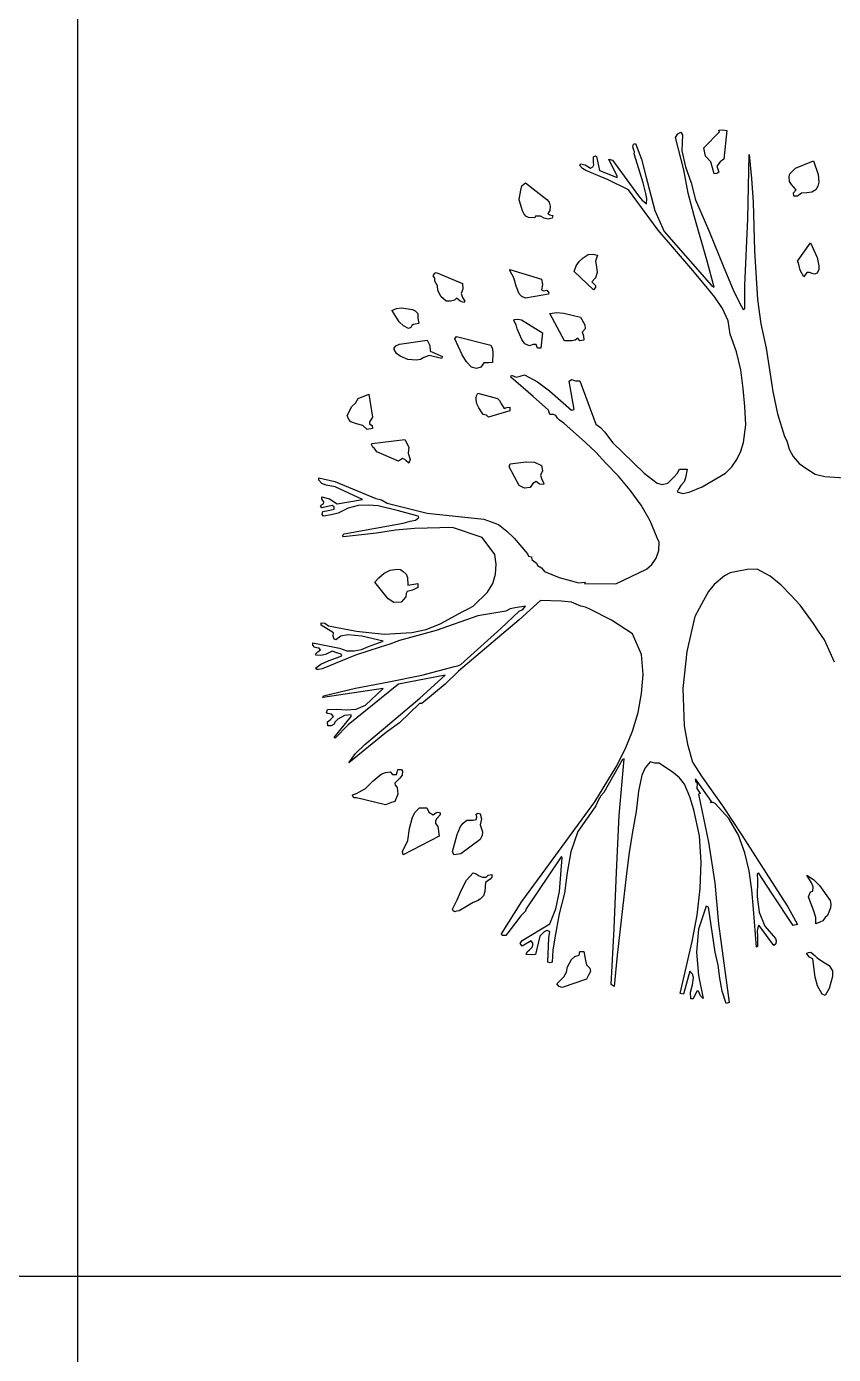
# Model space of a CAD drawing. Header units: millimetres. Extents: x -4017 to 59953, y -688 to 66564.
# Drawn here: x 55443 to 56851, y 16322 to 18640 of the extents above; entities that cross this region are included whole.
import ezdxf

# ---------------------------------------------------------------- set-up
doc = ezdxf.new("R2010")
doc.units = ezdxf.units.MM
doc.layers.add('www.cad-blocks.net', color=7, linetype='Continuous')

# ---------------------------------------------------------------- blocks, each defined once
blk = doc.blocks.new('A$C516926BB')
for p, q in [((57.9904, 38.5194), (57.9904, 0)), ((0, 7.0831), (60.3118, 7.0831))]:
    blk.add_line(p, q)
blk = doc.blocks.new('A$C37E508DF')
for p, q in [((0.6329, 1.5111), (0.6367, 1.5175)), ((0.6475, 1.4545), (0.6329, 1.5111)), ((0.6367, 1.5175), (0.6423, 1.5201)), ((0.6423, 1.5201), (0.6453, 1.5158)), ((0.6453, 1.5158), (0.644, 1.4879)), ((0.6826, 1.493), (0.7096, 1.5209)), ((0.7083, 1.5239), (0.7152, 1.5244)), ((0.7096, 1.5209), (0.7083, 1.5239)), ((0.7152, 1.5244), (0.7225, 1.5231)), ((0.7225, 1.5231), (0.7174, 1.4729)), ((0.5583, 1.4948), (0.5596, 1.4995)), ((0.5596, 1.4905), (0.5583, 1.4948)), ((0.5596, 1.4995), (0.563, 1.5003)), ((0.5613, 1.4862), (0.5596, 1.4905)), ((0.5608, 1.4823), (0.5613, 1.4862)), ((0.563, 1.5003), (0.5737, 1.4733)), ((0.644, 1.4879), (0.6505, 1.46)), ((0.6852, 1.4785), (0.6826, 1.493)), ((0.4657, 1.4622), (0.4669, 1.4652)), ((0.4708, 1.4566), (0.4657, 1.4622)), ((0.4669, 1.4652), (0.4755, 1.463)), ((0.4755, 1.463), (0.4845, 1.4575)), ((0.4884, 1.4596), (0.4905, 1.4635)), ((0.4897, 1.4772), (0.4935, 1.4789)), ((0.4897, 1.4678), (0.4897, 1.4772)), ((0.4905, 1.4635), (0.4897, 1.4678)), ((0.4935, 1.4789), (0.4952, 1.478)), ((0.4952, 1.478), (0.5004, 1.4532)), ((0.5313, 1.4437), (0.5167, 1.4729)), ((0.5167, 1.4729), (0.5231, 1.4716)), ((0.5231, 1.4716), (0.5686, 1.409)), ((0.5767, 1.4317), (0.5608, 1.4823)), ((0.5737, 1.4733), (0.5814, 1.4437)), ((0.6505, 1.46), (0.6603, 1.4317)), ((0.6946, 1.4682), (0.6852, 1.4785)), ((0.6976, 1.4579), (0.6946, 1.4682)), ((0.7109, 1.4682), (0.7053, 1.4609)), ((0.7053, 1.4609), (0.7083, 1.4502)), ((0.7174, 1.4729), (0.7109, 1.4682)), ((0.7589, 1.3691), (0.7615, 1.481)), ((0.7615, 1.481), (0.7658, 1.4395)), ((0.8421, 1.4575), (0.8739, 1.4703)), ((0.8739, 1.4703), (0.882, 1.4463)), ((0.4764, 1.4532), (0.4708, 1.4566)), ((0.5154, 1.4373), (0.4764, 1.4532)), ((0.4845, 1.4575), (0.4884, 1.4596)), ((0.5004, 1.4532), (0.5308, 1.4412)), ((0.551, 1.4197), (0.5154, 1.4373)), ((0.5308, 1.4412), (0.5313, 1.4437)), ((0.5814, 1.4437), (0.5969, 1.3833)), ((0.6552, 1.4137), (0.6475, 1.4545)), ((0.7002, 1.4476), (0.6976, 1.4579)), ((0.7049, 1.448), (0.7002, 1.4476)), ((0.7083, 1.4502), (0.7049, 1.448)), ((0.7658, 1.4395), (0.7684, 1.3979)), ((0.831, 1.4424), (0.8323, 1.4476)), ((0.8318, 1.4343), (0.831, 1.4424)), ((0.8323, 1.4476), (0.8357, 1.451)), ((0.8357, 1.451), (0.8421, 1.4575)), ((0.882, 1.4463), (0.8829, 1.433)), ((0.3598, 1.403), (0.3628, 1.4189)), ((0.3628, 1.4189), (0.3649, 1.4266)), ((0.3649, 1.4266), (0.3709, 1.4317)), ((0.3709, 1.4317), (0.4086, 1.403)), ((0.6029, 1.3494), (0.551, 1.4197)), ((0.5814, 1.4133), (0.5767, 1.4317)), ((0.6655, 1.3743), (0.6552, 1.4137)), ((0.6603, 1.4317), (0.668, 1.4021)), ((0.8353, 1.4292), (0.8318, 1.4343)), ((0.8434, 1.4197), (0.8353, 1.4292)), ((0.8391, 1.4141), (0.8434, 1.4197)), ((0.8395, 1.4086), (0.8391, 1.4141)), ((0.8528, 1.4137), (0.846, 1.4086)), ((0.8619, 1.4146), (0.8528, 1.4137)), ((0.8709, 1.4154), (0.8619, 1.4146)), ((0.8781, 1.4197), (0.8709, 1.4154)), ((0.8816, 1.4262), (0.8781, 1.4197)), ((0.8829, 1.433), (0.8816, 1.4262)), ((0.3602, 1.4021), (0.3598, 1.403)), ((0.364, 1.3888), (0.3602, 1.4021)), ((0.4086, 1.403), (0.4125, 1.3979)), ((0.4125, 1.3979), (0.4142, 1.391)), ((0.4142, 1.391), (0.4134, 1.3837)), ((0.5686, 1.409), (0.5741, 1.4021)), ((0.5741, 1.4021), (0.5823, 1.3953)), ((0.5827, 1.4043), (0.5814, 1.4133)), ((0.5823, 1.3953), (0.5827, 1.4043)), ((0.668, 1.4021), (0.6925, 1.3455)), ((0.7684, 1.3979), (0.771, 1.3134)), ((0.846, 1.4086), (0.8395, 1.4086)), ((0.3657, 1.3828), (0.364, 1.3888)), ((0.3683, 1.3781), (0.3657, 1.3828)), ((0.3718, 1.3738), (0.3683, 1.3781)), ((0.3765, 1.3713), (0.3718, 1.3738)), ((0.3872, 1.3708), (0.3765, 1.3713)), ((0.3885, 1.3738), (0.3872, 1.3708)), ((0.3971, 1.3734), (0.3885, 1.3738)), ((0.4039, 1.3704), (0.3971, 1.3734)), ((0.4108, 1.3683), (0.4039, 1.3704)), ((0.4134, 1.3837), (0.4099, 1.3781)), ((0.4099, 1.3781), (0.4134, 1.376)), ((0.4176, 1.37), (0.4108, 1.3683)), ((0.4134, 1.376), (0.4189, 1.3751)), ((0.4189, 1.3751), (0.4176, 1.37)), ((0.5969, 1.3833), (0.6132, 1.3472)), ((0.6882, 1.2949), (0.6655, 1.3743)), ((0.7538, 1.2529), (0.7589, 1.3691)), ((0.6595, 1.2829), (0.6029, 1.3494)), ((0.6132, 1.3472), (0.6959, 1.2529)), ((0.6925, 1.3455), (0.7161, 1.2868)), ((0.846, 1.2949), (0.8687, 1.3271)), ((0.8687, 1.3271), (0.8803, 1.3014)), ((0.4648, 1.2945), (0.4717, 1.3009)), ((0.4717, 1.3009), (0.4807, 1.3065)), ((0.4807, 1.3065), (0.4884, 1.3074)), ((0.4884, 1.3074), (0.4965, 1.3057)), ((0.4965, 1.3057), (0.4935, 1.2954)), ((0.771, 1.3134), (0.7761, 1.2285)), ((0.8803, 1.3014), (0.8833, 1.2872)), ((0.2127, 1.2744), (0.2152, 1.2752)), ((0.2152, 1.2752), (0.2611, 1.2559)), ((0.3439, 1.2804), (0.3992, 1.2636)), ((0.3439, 1.2787), (0.3439, 1.2804)), ((0.3507, 1.2662), (0.3439, 1.2787)), ((0.4562, 1.2774), (0.4597, 1.2868)), ((0.4897, 1.2452), (0.4562, 1.2774)), ((0.4597, 1.2868), (0.4648, 1.2945)), ((0.4935, 1.2954), (0.4948, 1.2855)), ((0.4961, 1.2756), (0.4935, 1.2658)), ((0.4948, 1.2855), (0.4961, 1.2756)), ((0.6865, 1.2508), (0.6595, 1.2829)), ((0.7002, 1.2495), (0.6882, 1.2949)), ((0.7161, 1.2868), (0.7349, 1.2422)), ((0.8473, 1.2924), (0.846, 1.2949)), ((0.8507, 1.2795), (0.8473, 1.2924)), ((0.8567, 1.2679), (0.8507, 1.2795)), ((0.8619, 1.2752), (0.8567, 1.2679)), ((0.867, 1.2752), (0.8619, 1.2752)), ((0.8713, 1.2739), (0.867, 1.2752)), ((0.8829, 1.2808), (0.8799, 1.2744)), ((0.8833, 1.2872), (0.8829, 1.2808)), ((0.2101, 1.2696), (0.2127, 1.2744)), ((0.2127, 1.2654), (0.2101, 1.2696)), ((0.2127, 1.2602), (0.2127, 1.2654)), ((0.2174, 1.2521), (0.2127, 1.2602)), ((0.2182, 1.2443), (0.2174, 1.2521)), ((0.2611, 1.2559), (0.262, 1.2465)), ((0.3546, 1.2516), (0.3507, 1.2662)), ((0.3602, 1.2383), (0.3546, 1.2516)), ((0.3992, 1.2636), (0.4005, 1.2546)), ((0.4005, 1.2546), (0.3992, 1.2452)), ((0.4935, 1.2658), (0.4867, 1.2589)), ((0.4867, 1.2589), (0.4935, 1.2529)), ((0.4935, 1.2529), (0.4931, 1.2491)), ((0.6959, 1.2529), (0.7002, 1.2495)), ((0.7538, 1.2122), (0.7538, 1.2529)), ((0.8756, 1.2726), (0.8713, 1.2739)), ((0.8799, 1.2744), (0.8756, 1.2726)), ((0.2234, 1.2336), (0.2182, 1.2443)), ((0.2328, 1.2251), (0.2234, 1.2336)), ((0.2504, 1.2306), (0.2474, 1.2268)), ((0.2568, 1.2255), (0.2504, 1.2306)), ((0.262, 1.2465), (0.2586, 1.2388)), ((0.2586, 1.2388), (0.2611, 1.2319)), ((0.2611, 1.2319), (0.265, 1.2251)), ((0.3649, 1.2336), (0.3602, 1.2383)), ((0.3709, 1.2306), (0.3649, 1.2336)), ((0.4112, 1.2375), (0.3709, 1.2306)), ((0.3992, 1.2452), (0.4026, 1.2431)), ((0.4026, 1.2431), (0.4086, 1.2443)), ((0.4086, 1.2443), (0.4121, 1.2401)), ((0.4121, 1.2401), (0.4112, 1.2375)), ((0.4931, 1.2491), (0.4897, 1.2452)), ((0.7015, 1.2323), (0.6865, 1.2508)), ((0.7148, 1.2126), (0.7015, 1.2323)), ((0.7349, 1.2422), (0.7482, 1.216)), ((0.7761, 1.2285), (0.7821, 1.1856)), ((0.1376, 1.2092), (0.1458, 1.2126)), ((0.1389, 1.2079), (0.1376, 1.2092)), ((0.1505, 1.189), (0.1389, 1.2079)), ((0.1458, 1.2126), (0.1548, 1.2135)), ((0.1548, 1.2135), (0.1741, 1.2109)), ((0.1741, 1.2109), (0.1784, 1.2083)), ((0.1784, 1.2083), (0.1831, 1.204)), ((0.2401, 1.2251), (0.2328, 1.2251)), ((0.2474, 1.2268), (0.2401, 1.2251)), ((0.2633, 1.2229), (0.2568, 1.2255)), ((0.265, 1.2251), (0.2633, 1.2229)), ((0.4134, 1.204), (0.4258, 1.2058)), ((0.4258, 1.2058), (0.4382, 1.2045)), ((0.7246, 1.1908), (0.7148, 1.2126)), ((0.7482, 1.216), (0.7508, 1.2109)), ((0.7508, 1.2109), (0.7538, 1.2122)), ((0.1582, 1.1822), (0.1505, 1.189)), ((0.1668, 1.1775), (0.1582, 1.1822)), ((0.1728, 1.1826), (0.1711, 1.1792)), ((0.1758, 1.1847), (0.1728, 1.1826)), ((0.1788, 1.1852), (0.1758, 1.1847)), ((0.1848, 1.1865), (0.1788, 1.1852)), ((0.1831, 1.204), (0.1831, 1.1959)), ((0.1831, 1.1959), (0.1848, 1.1865)), ((0.3507, 1.1916), (0.352, 1.1933)), ((0.355, 1.1839), (0.3507, 1.1916)), ((0.352, 1.1933), (0.3576, 1.1942)), ((0.3563, 1.177), (0.355, 1.1839)), ((0.3576, 1.1942), (0.364, 1.1929)), ((0.364, 1.1929), (0.4005, 1.1702)), ((0.4391, 1.156), (0.4134, 1.204)), ((0.4382, 1.2045), (0.4669, 1.1972)), ((0.4669, 1.1972), (0.4747, 1.1843)), ((0.4747, 1.1843), (0.4751, 1.177)), ((0.7281, 1.168), (0.7246, 1.1908)), ((0.7821, 1.1856), (0.7911, 1.1436)), ((0.1711, 1.1792), (0.1668, 1.1775)), ((0.2478, 1.1594), (0.2504, 1.1637)), ((0.2607, 1.1316), (0.2478, 1.1594)), ((0.2504, 1.1637), (0.3104, 1.1487)), ((0.3645, 1.1586), (0.3563, 1.177)), ((0.4005, 1.1702), (0.3979, 1.1436)), ((0.4622, 1.1607), (0.458, 1.1573)), ((0.4657, 1.156), (0.4622, 1.1607)), ((0.4751, 1.177), (0.47, 1.1714)), ((0.47, 1.1714), (0.4721, 1.1646)), ((0.4721, 1.1646), (0.473, 1.1573)), ((0.7396, 1.1371), (0.7281, 1.168)), ((0.1419, 1.1436), (0.1449, 1.1474)), ((0.1419, 1.141), (0.1419, 1.1436)), ((0.1462, 1.1342), (0.1419, 1.141)), ((0.1449, 1.1474), (0.1509, 1.1504)), ((0.1509, 1.1504), (0.1994, 1.1573)), ((0.1994, 1.1573), (0.2041, 1.1479)), ((0.2041, 1.1479), (0.2045, 1.138)), ((0.2045, 1.138), (0.226, 1.129)), ((0.3104, 1.1487), (0.3134, 1.1423)), ((0.3134, 1.1423), (0.3139, 1.1346)), ((0.37, 1.1509), (0.3645, 1.1586)), ((0.3778, 1.1474), (0.37, 1.1509)), ((0.3842, 1.15), (0.3778, 1.1474)), ((0.3898, 1.15), (0.3842, 1.15)), ((0.3923, 1.1436), (0.3898, 1.15)), ((0.3979, 1.1436), (0.3923, 1.1436)), ((0.4519, 1.1564), (0.4391, 1.156)), ((0.458, 1.1573), (0.4519, 1.1564)), ((0.473, 1.1573), (0.4657, 1.156)), ((0.7469, 1.1054), (0.7396, 1.1371)), ((0.7911, 1.1436), (0.8027, 1.0677)), ((0.1522, 1.1294), (0.1462, 1.1342)), ((0.1655, 1.1234), (0.1522, 1.1294)), ((0.181, 1.1226), (0.1655, 1.1234)), ((0.1878, 1.1234), (0.181, 1.1226)), ((0.1938, 1.1273), (0.1878, 1.1234)), ((0.2032, 1.1303), (0.1938, 1.1273)), ((0.2247, 1.1251), (0.2032, 1.1303)), ((0.226, 1.129), (0.2247, 1.1251)), ((0.268, 1.1196), (0.2607, 1.1316)), ((0.277, 1.1101), (0.268, 1.1196)), ((0.2959, 1.1144), (0.2933, 1.1101)), ((0.2984, 1.1179), (0.2959, 1.1144)), ((0.3066, 1.1179), (0.2984, 1.1179)), ((0.3134, 1.1183), (0.3066, 1.1179)), ((0.3139, 1.1346), (0.3134, 1.1183)), ((0.2856, 1.108), (0.277, 1.1101)), ((0.2933, 1.1101), (0.2856, 1.108)), ((0.3456, 1.093), (0.3469, 1.0964)), ((0.3842, 1.0591), (0.3456, 1.093)), ((0.3469, 1.0964), (0.355, 1.093)), ((0.355, 1.093), (0.3619, 1.0943)), ((0.3619, 1.0943), (0.3692, 1.0968)), ((0.3692, 1.0968), (0.3923, 1.0844)), ((0.7512, 1.0728), (0.7469, 1.1054)), ((0.3923, 1.0844), (0.4129, 1.069)), ((0.4129, 1.069), (0.4515, 1.0351)), ((0.4472, 1.0857), (0.4515, 1.0887)), ((0.4562, 1.0364), (0.4472, 1.0857)), ((0.4515, 1.0887), (0.4584, 1.0865)), ((0.4584, 1.0865), (0.4657, 1.0861)), ((0.4657, 1.0861), (0.4939, 1.0107)), ((0.7538, 1.0415), (0.7512, 1.0728)), ((0.8027, 1.0677), (0.8108, 1.0287)), ((0.0682, 1.0415), (0.0746, 1.0475)), ((0.0746, 1.0475), (0.0789, 1.0552)), ((0.0789, 1.0552), (0.0978, 1.063)), ((0.0978, 1.063), (0.1042, 1.0231)), ((0.2847, 1.0565), (0.2856, 1.0604)), ((0.2851, 1.054), (0.2847, 1.0565)), ((0.2864, 1.0463), (0.2851, 1.054)), ((0.2856, 1.0604), (0.2877, 1.0647)), ((0.2899, 1.039), (0.2864, 1.0463)), ((0.2877, 1.0647), (0.3224, 1.0552)), ((0.3224, 1.0552), (0.3255, 1.0522)), ((0.3255, 1.0522), (0.3293, 1.0458)), ((0.3293, 1.0458), (0.3336, 1.0381)), ((0.4112, 1.0351), (0.3842, 1.0591)), ((0.0596, 1.0257), (0.0682, 1.0415)), ((0.0626, 1.0188), (0.0596, 1.0257)), ((0.1042, 1.0231), (0.1012, 1.018)), ((0.2972, 1.0274), (0.2899, 1.039)), ((0.3032, 1.0265), (0.2972, 1.0274)), ((0.3066, 1.0231), (0.3032, 1.0265)), ((0.3439, 1.0338), (0.3066, 1.0231)), ((0.3336, 1.0381), (0.3383, 1.0398)), ((0.3383, 1.0398), (0.3439, 1.0402)), ((0.3439, 1.0402), (0.3439, 1.0338)), ((0.4138, 1.0274), (0.4112, 1.0351)), ((0.4202, 1.0274), (0.4138, 1.0274)), ((0.4241, 1.0257), (0.4202, 1.0274)), ((0.4267, 1.0209), (0.4241, 1.0257)), ((0.4305, 1.0175), (0.4267, 1.0209)), ((0.4515, 1.0351), (0.4562, 1.0364)), ((0.7559, 1.0098), (0.7538, 1.0415)), ((0.8108, 1.0287), (0.8233, 0.9892)), ((0.0665, 1.0149), (0.0626, 1.0188)), ((0.0763, 1.0111), (0.0665, 1.0149)), ((0.087, 1.0085), (0.0763, 1.0111)), ((0.0948, 1.0016), (0.087, 1.0085)), ((0.1042, 1.0029), (0.0948, 1.0016)), ((0.1012, 1.018), (0.099, 1.0149)), ((0.099, 1.0149), (0.099, 1.0111)), ((0.099, 1.0111), (0.1033, 1.0085)), ((0.1033, 1.0085), (0.1042, 1.0029)), ((0.4378, 1.0124), (0.4305, 1.0175)), ((0.476, 0.9789), (0.4378, 1.0124)), ((0.4939, 1.0107), (0.5021, 1.0051)), ((0.5021, 1.0051), (0.5094, 0.9969)), ((0.5094, 0.9969), (0.5231, 0.9789)), ((0.7516, 0.9785), (0.7559, 1.0098)), ((0.1025, 0.9751), (0.1029, 0.9772)), ((0.1046, 0.9708), (0.1025, 0.9751)), ((0.1029, 0.9772), (0.1604, 0.9841)), ((0.1604, 0.9841), (0.1672, 0.9708)), ((0.4939, 0.9618), (0.476, 0.9789)), ((0.5231, 0.9789), (0.578, 0.9253)), ((0.7469, 0.9635), (0.7516, 0.9785)), ((0.8233, 0.9892), (0.8275, 0.9815)), ((0.8275, 0.9815), (0.8314, 0.9673)), ((0.1076, 0.9682), (0.1046, 0.9708)), ((0.1119, 0.9626), (0.1076, 0.9682)), ((0.1496, 0.9463), (0.1119, 0.9626)), ((0.1565, 0.9506), (0.1496, 0.9463)), ((0.1604, 0.9493), (0.1565, 0.9506)), ((0.1672, 0.9708), (0.1664, 0.9601)), ((0.1664, 0.9601), (0.1698, 0.9493)), ((0.5111, 0.9429), (0.4939, 0.9618)), ((0.7401, 0.9493), (0.7469, 0.9635)), ((0.8314, 0.9673), (0.8383, 0.954)), ((0.8383, 0.954), (0.8486, 0.942)), ((0.1629, 0.9468), (0.1604, 0.9493)), ((0.1672, 0.9429), (0.1629, 0.9468)), ((0.1698, 0.9493), (0.1672, 0.9429)), ((0.3426, 0.936), (0.3443, 0.9412)), ((0.3602, 0.9039), (0.3426, 0.936)), ((0.3443, 0.9412), (0.3722, 0.9451)), ((0.3722, 0.9451), (0.3868, 0.9446)), ((0.3868, 0.9446), (0.3992, 0.9386)), ((0.4009, 0.9292), (0.3975, 0.9215)), ((0.3992, 0.9386), (0.4009, 0.9292)), ((0.5334, 0.9202), (0.5111, 0.9429)), ((0.6359, 0.9245), (0.6397, 0.9322)), ((0.6397, 0.9322), (0.653, 0.9322)), ((0.653, 0.9322), (0.6505, 0.9172)), ((0.7203, 0.9253), (0.7315, 0.9365)), ((0.7315, 0.9365), (0.7401, 0.9493)), ((0.8486, 0.942), (0.8619, 0.933)), ((0.8619, 0.933), (0.8769, 0.9236)), ((0.0103, 0.9129), (0.0103, 0.9172)), ((0.0103, 0.9172), (0.0382, 0.9107)), ((0.0159, 0.9073), (0.0103, 0.9129)), ((0.0232, 0.9043), (0.0159, 0.9073)), ((0.0386, 0.9013), (0.0232, 0.9043)), ((0.0382, 0.9107), (0.1098, 0.8807)), ((0.3692, 0.8992), (0.3602, 0.9039)), ((0.3838, 0.9069), (0.379, 0.9)), ((0.3898, 0.9107), (0.3838, 0.9069)), ((0.3958, 0.906), (0.3898, 0.9107)), ((0.4026, 0.9052), (0.3958, 0.906)), ((0.3975, 0.9215), (0.3996, 0.9142)), ((0.3996, 0.9142), (0.4031, 0.9077)), ((0.4031, 0.9077), (0.4026, 0.9052)), ((0.554, 0.8953), (0.5334, 0.9202)), ((0.578, 0.9253), (0.6011, 0.9077)), ((0.6011, 0.9077), (0.6097, 0.9056)), ((0.6097, 0.9056), (0.6196, 0.9077)), ((0.6196, 0.9077), (0.6303, 0.9189)), ((0.6303, 0.9189), (0.6359, 0.9245)), ((0.6423, 0.9039), (0.6384, 0.8974)), ((0.6479, 0.9103), (0.6423, 0.9039)), ((0.6505, 0.9172), (0.6479, 0.9103)), ((0.6796, 0.9013), (0.7203, 0.9253)), ((0.8769, 0.9236), (0.8936, 0.9193)), ((0.8936, 0.9193), (0.9279, 0.9172)), ((0.0159, 0.8803), (0.0154, 0.8837)), ((0.0154, 0.8837), (0.0292, 0.8803)), ((0.0866, 0.8794), (0.0386, 0.9013)), ((0.1098, 0.8807), (0.1196, 0.8786)), ((0.379, 0.9), (0.3692, 0.8992)), ((0.5728, 0.8691), (0.554, 0.8953)), ((0.6384, 0.8974), (0.6359, 0.8927)), ((0.6359, 0.8927), (0.6457, 0.8897)), ((0.6457, 0.8897), (0.6569, 0.8919)), ((0.6569, 0.8919), (0.6796, 0.9013)), ((0.0133, 0.8679), (0.015, 0.87)), ((0.0154, 0.8649), (0.0133, 0.8679)), ((0.015, 0.87), (0.0184, 0.8717)), ((0.0334, 0.8687), (0.0154, 0.8649)), ((0.0176, 0.8777), (0.0159, 0.8803)), ((0.0163, 0.8529), (0.0171, 0.8584)), ((0.0171, 0.8584), (0.0266, 0.8602)), ((0.0193, 0.8752), (0.0176, 0.8777)), ((0.0184, 0.8717), (0.0193, 0.8752)), ((0.0266, 0.8602), (0.0369, 0.8623)), ((0.0292, 0.8803), (0.0424, 0.8717)), ((0.0369, 0.8666), (0.0334, 0.8687)), ((0.0369, 0.8623), (0.0369, 0.8666)), ((0.0424, 0.8717), (0.0866, 0.8794)), ((0.0617, 0.864), (0.0442, 0.8554)), ((0.0789, 0.8687), (0.0617, 0.864)), ((0.0965, 0.8696), (0.0789, 0.8687)), ((0.1141, 0.8679), (0.0965, 0.8696)), ((0.1492, 0.8593), (0.1141, 0.8679)), ((0.1196, 0.8786), (0.1295, 0.873)), ((0.1295, 0.873), (0.1994, 0.8554)), ((0.1835, 0.8499), (0.1492, 0.8593)), ((0.5887, 0.8421), (0.5728, 0.8691)), ((0.0184, 0.8503), (0.0163, 0.8529)), ((0.0317, 0.8524), (0.0184, 0.8503)), ((0.0442, 0.8554), (0.0317, 0.8524)), ((0.0545, 0.8194), (0.1578, 0.8378)), ((0.1578, 0.8378), (0.1698, 0.8413)), ((0.1698, 0.8413), (0.1792, 0.8434)), ((0.1792, 0.8434), (0.1848, 0.8477)), ((0.1848, 0.8477), (0.1835, 0.8499)), ((0.1994, 0.8554), (0.2984, 0.8447)), ((0.2984, 0.8447), (0.3242, 0.8357)), ((0.3242, 0.8357), (0.3387, 0.8241)), ((0.6007, 0.8125), (0.5887, 0.8421)), ((0.0519, 0.8164), (0.0545, 0.8194)), ((0.0532, 0.8143), (0.0519, 0.8164)), ((0.1111, 0.8207), (0.0532, 0.8143)), ((0.1441, 0.8258), (0.1111, 0.8207)), ((0.1771, 0.8288), (0.1441, 0.8258)), ((0.2436, 0.8301), (0.1771, 0.8288)), ((0.2954, 0.813), (0.2436, 0.8301)), ((0.3173, 0.7834), (0.2954, 0.813)), ((0.3387, 0.8241), (0.3512, 0.8117)), ((0.3512, 0.8117), (0.3748, 0.7842)), ((0.6046, 0.8048), (0.6007, 0.8125)), ((0.599, 0.777), (0.6037, 0.7903)), ((0.6037, 0.7903), (0.6046, 0.8048)), ((0.3199, 0.7662), (0.3173, 0.7834)), ((0.3186, 0.7491), (0.3199, 0.7662)), ((0.3748, 0.7842), (0.3765, 0.7804)), ((0.3765, 0.7804), (0.3816, 0.7791)), ((0.3816, 0.7791), (0.382, 0.7744)), ((0.382, 0.7744), (0.3859, 0.7714)), ((0.3859, 0.7714), (0.3902, 0.7684)), ((0.3902, 0.7684), (0.3919, 0.7641)), ((0.5823, 0.7577), (0.5913, 0.7658)), ((0.5913, 0.7658), (0.599, 0.777)), ((0.1081, 0.7349), (0.1153, 0.7427)), ((0.1153, 0.7427), (0.1244, 0.7504)), ((0.1244, 0.7504), (0.1351, 0.7559)), ((0.1351, 0.7559), (0.1471, 0.7577)), ((0.1471, 0.7577), (0.1527, 0.7568)), ((0.1527, 0.7568), (0.1578, 0.7538)), ((0.1578, 0.7538), (0.1629, 0.7491)), ((0.1629, 0.7491), (0.1651, 0.7431)), ((0.1651, 0.7431), (0.1655, 0.7298)), ((0.3139, 0.7324), (0.3186, 0.7491)), ((0.3919, 0.7641), (0.3988, 0.7598)), ((0.3988, 0.7598), (0.4043, 0.7538)), ((0.4043, 0.7538), (0.4301, 0.7431)), ((0.4301, 0.7431), (0.4515, 0.7371)), ((0.5287, 0.7319), (0.5823, 0.7577)), ((0.7182, 0.7461), (0.7002, 0.7307)), ((0.7285, 0.7512), (0.7182, 0.7461)), ((0.7401, 0.7534), (0.7285, 0.7512)), ((0.7577, 0.7568), (0.7401, 0.7534)), ((0.7752, 0.7577), (0.7577, 0.7568)), ((0.798, 0.7452), (0.7752, 0.7577)), ((0.8173, 0.7298), (0.798, 0.7452)), ((0.1312, 0.7058), (0.1081, 0.7349)), ((0.1646, 0.7186), (0.1629, 0.7152)), ((0.1741, 0.7208), (0.1646, 0.7186)), ((0.1655, 0.7298), (0.1831, 0.7324)), ((0.1831, 0.7255), (0.1741, 0.7208)), ((0.1831, 0.7324), (0.1831, 0.7255)), ((0.3049, 0.7178), (0.3139, 0.7324)), ((0.4515, 0.7371), (0.4635, 0.7341)), ((0.4635, 0.7341), (0.4755, 0.7349)), ((0.4755, 0.7349), (0.4742, 0.7324)), ((0.4742, 0.7324), (0.5287, 0.7319)), ((0.6903, 0.7186), (0.6818, 0.7032)), ((0.7002, 0.7307), (0.6903, 0.7186)), ((0.8344, 0.7122), (0.8173, 0.7298)), ((0.1415, 0.6994), (0.1312, 0.7058)), ((0.1539, 0.7002), (0.1415, 0.6994)), ((0.1621, 0.7092), (0.1539, 0.7002)), ((0.1629, 0.7152), (0.1621, 0.7092)), ((0.28, 0.6933), (0.3049, 0.7178)), ((0.3975, 0.7028), (0.3598, 0.6693)), ((0.4339, 0.7019), (0.3975, 0.7028)), ((0.4515, 0.7002), (0.4339, 0.7019)), ((0.4674, 0.6933), (0.4515, 0.7002)), ((0.6818, 0.7032), (0.6667, 0.6749)), ((0.8503, 0.6951), (0.8344, 0.7122)), ((0.2877, 0.6762), (0.2152, 0.6505)), ((0.2221, 0.6625), (0.262, 0.6839)), ((0.262, 0.6839), (0.271, 0.6882)), ((0.271, 0.6882), (0.28, 0.6933)), ((0.337, 0.6843), (0.2877, 0.6762)), ((0.328, 0.6543), (0.3598, 0.6843)), ((0.3443, 0.6886), (0.337, 0.6843)), ((0.3533, 0.6903), (0.3443, 0.6886)), ((0.3709, 0.6933), (0.3533, 0.6903)), ((0.3598, 0.6843), (0.3662, 0.6873)), ((0.3662, 0.6873), (0.3709, 0.6933)), ((0.476, 0.6912), (0.4674, 0.6933)), ((0.4832, 0.6878), (0.476, 0.6912)), ((0.521, 0.6685), (0.4832, 0.6878)), ((0.6667, 0.6749), (0.6526, 0.614)), ((0.8739, 0.6629), (0.8503, 0.6951)), ((0.0146, 0.6599), (0.0146, 0.6642)), ((0.0146, 0.6642), (0.0206, 0.6633)), ((0.036, 0.6466), (0.0146, 0.6599)), ((0.0206, 0.6633), (0.0274, 0.6586)), ((0.0274, 0.6586), (0.0759, 0.6492)), ((0.0759, 0.6492), (0.1244, 0.644)), ((0.2152, 0.6505), (0.1509, 0.6333)), ((0.1728, 0.647), (0.1977, 0.6526)), ((0.1977, 0.6526), (0.2221, 0.6625)), ((0.3598, 0.6693), (0.2543, 0.5797)), ((0.2581, 0.5913), (0.328, 0.6543)), ((0.5578, 0.6449), (0.521, 0.6685)), ((0.8824, 0.6492), (0.8739, 0.6629)), ((0.8932, 0.6342), (0.8824, 0.6492)), ((0, 0.629), (0.0467, 0.62)), ((0, 0.6252), (0, 0.629)), ((0.0356, 0.6406), (0.036, 0.6466)), ((0.0369, 0.6355), (0.0356, 0.6406)), ((0.0399, 0.6342), (0.0369, 0.6355)), ((0.0489, 0.641), (0.0399, 0.6342)), ((0.0609, 0.6428), (0.0489, 0.641)), ((0.0853, 0.641), (0.0609, 0.6428)), ((0.1226, 0.632), (0.0853, 0.641)), ((0.0973, 0.6226), (0.1226, 0.632)), ((0.1342, 0.6265), (0.1175, 0.6213)), ((0.1244, 0.644), (0.1728, 0.647)), ((0.1509, 0.6333), (0.1342, 0.6265)), ((0.5737, 0.6089), (0.5578, 0.6449)), ((0.9103, 0.5956), (0.8932, 0.6342)), ((0.003, 0.6213), (0, 0.6252)), ((0.0069, 0.6204), (0.003, 0.6213)), ((0.0047, 0.6093), (0.0086, 0.6132)), ((0.0056, 0.6076), (0.0047, 0.6093)), ((0.0141, 0.6072), (0.0056, 0.6076)), ((0.0107, 0.6196), (0.0069, 0.6204)), ((0.0086, 0.6132), (0.0133, 0.617)), ((0.0133, 0.617), (0.0107, 0.6196)), ((0.0223, 0.6089), (0.0141, 0.6072)), ((0.0746, 0.6076), (0.0163, 0.5836)), ((0.0334, 0.6145), (0.0223, 0.6089)), ((0.0257, 0.5969), (0.0506, 0.6063)), ((0.0416, 0.6119), (0.0334, 0.6145)), ((0.0493, 0.6093), (0.0416, 0.6119)), ((0.0467, 0.62), (0.0592, 0.6153)), ((0.0506, 0.6063), (0.0493, 0.6093)), ((0.0592, 0.6153), (0.072, 0.6149)), ((0.072, 0.6149), (0.0849, 0.6175)), ((0.1175, 0.6213), (0.0746, 0.6076)), ((0.0849, 0.6175), (0.0973, 0.6226)), ((0.5763, 0.5741), (0.5737, 0.6089)), ((0.6526, 0.614), (0.6457, 0.5497)), ((0.0047, 0.5849), (0.0141, 0.5921)), ((0.0069, 0.5823), (0.0047, 0.5849)), ((0.0099, 0.5823), (0.0069, 0.5823)), ((0.0163, 0.5836), (0.0099, 0.5823)), ((0.0141, 0.5921), (0.0257, 0.5969)), ((0.1904, 0.5724), (0.2474, 0.5879)), ((0.2543, 0.5797), (0.2311, 0.557)), ((0.2474, 0.5879), (0.253, 0.5892)), ((0.253, 0.5892), (0.2581, 0.5913)), ((0.1496, 0.557), (0.0613, 0.4858)), ((0.0746, 0.5501), (0.1325, 0.5608)), ((0.1325, 0.5608), (0.1904, 0.5724)), ((0.2311, 0.5729), (0.1496, 0.557)), ((0.1869, 0.5325), (0.2311, 0.5729)), ((0.2311, 0.557), (0.1899, 0.5235)), ((0.5737, 0.5407), (0.5763, 0.5741)), ((0.1226, 0.5497), (0.0171, 0.5338)), ((0.0171, 0.5338), (0.0184, 0.5368)), ((0.0184, 0.5368), (0.0746, 0.5501)), ((0.0917, 0.5205), (0.1226, 0.5497)), ((0.5677, 0.5077), (0.5737, 0.5407)), ((0.6457, 0.5497), (0.6483, 0.4845)), ((0.024, 0.5072), (0.0253, 0.5128)), ((0.0253, 0.5128), (0.042, 0.5133)), ((0.042, 0.5133), (0.0587, 0.5124)), ((0.0587, 0.5124), (0.0755, 0.5133)), ((0.0755, 0.5133), (0.0917, 0.5205)), ((0.1269, 0.482), (0.1869, 0.5325)), ((0.1861, 0.5231), (0.1509, 0.4897)), ((0.1899, 0.5235), (0.1861, 0.5231)), ((0.0262, 0.5055), (0.024, 0.5072)), ((0.0253, 0.491), (0.03, 0.4948)), ((0.0262, 0.4841), (0.0253, 0.491)), ((0.0326, 0.5047), (0.0262, 0.5055)), ((0.03, 0.4948), (0.036, 0.5004)), ((0.0369, 0.4871), (0.0317, 0.4841)), ((0.036, 0.5004), (0.0326, 0.5047)), ((0.0369, 0.4639), (0.0669, 0.5004)), ((0.0382, 0.4905), (0.0369, 0.4871)), ((0.0403, 0.4922), (0.0382, 0.4905)), ((0.0437, 0.4961), (0.0403, 0.4922)), ((0.0549, 0.5021), (0.0437, 0.4961)), ((0.0669, 0.5034), (0.0549, 0.5021)), ((0.0669, 0.5004), (0.0669, 0.5034)), ((0.1509, 0.4897), (0.1282, 0.4734)), ((0.5578, 0.4751), (0.5677, 0.5077)), ((0.0317, 0.4841), (0.0262, 0.4841)), ((0.0386, 0.4627), (0.0369, 0.4639)), ((0.0613, 0.4858), (0.0386, 0.4627)), ((0.1282, 0.4734), (0.0626, 0.4198)), ((0.0905, 0.4515), (0.1269, 0.482)), ((0.545, 0.4434), (0.5578, 0.4751)), ((0.6483, 0.4845), (0.6539, 0.4524)), ((0.0746, 0.4361), (0.0905, 0.4515)), ((0.5295, 0.4125), (0.545, 0.4434)), ((0.6539, 0.4524), (0.6625, 0.4211)), ((0.0626, 0.4198), (0.0746, 0.4361)), ((0.5403, 0.4254), (0.5081, 0.3679)), ((0.5347, 0.3276), (0.5433, 0.4266)), ((0.5433, 0.4266), (0.5403, 0.4254)), ((0.5887, 0.4215), (0.5797, 0.4112)), ((0.5969, 0.4189), (0.5887, 0.4215)), ((0.6046, 0.4189), (0.5969, 0.4189)), ((0.6295, 0.4022), (0.6046, 0.4189)), ((0.6625, 0.4211), (0.6796, 0.3945)), ((0.1055, 0.388), (0.1192, 0.4001)), ((0.1192, 0.4001), (0.1265, 0.4031)), ((0.1265, 0.4031), (0.1346, 0.4039)), ((0.1346, 0.4039), (0.1389, 0.3992)), ((0.1389, 0.3992), (0.1458, 0.3996)), ((0.1458, 0.3996), (0.1471, 0.4035)), ((0.1471, 0.4035), (0.1484, 0.4082)), ((0.1484, 0.4082), (0.1548, 0.4082)), ((0.1556, 0.3983), (0.1518, 0.3932)), ((0.1548, 0.4082), (0.1565, 0.4052)), ((0.1565, 0.4052), (0.1556, 0.3983)), ((0.4922, 0.3516), (0.5295, 0.4125)), ((0.5741, 0.3983), (0.5686, 0.3705)), ((0.5797, 0.4112), (0.5741, 0.3983)), ((0.6397, 0.3936), (0.6295, 0.4022)), ((0.6796, 0.3945), (0.7148, 0.3447)), ((0.0763, 0.3662), (0.0917, 0.3748)), ((0.0917, 0.3748), (0.1055, 0.388)), ((0.1518, 0.3932), (0.1432, 0.3842)), ((0.1432, 0.3842), (0.1436, 0.3808)), ((0.1436, 0.3808), (0.1471, 0.3769)), ((0.1471, 0.3769), (0.1484, 0.3649)), ((0.6487, 0.3825), (0.6397, 0.3936)), ((0.6582, 0.3602), (0.6487, 0.3825)), ((0.6959, 0.352), (0.668, 0.3919)), ((0.668, 0.3919), (0.668, 0.3872)), ((0.668, 0.3872), (0.6706, 0.3842)), ((0.6706, 0.3842), (0.6702, 0.3748)), ((0.6702, 0.3748), (0.6762, 0.3662)), ((0.069, 0.364), (0.0763, 0.3662)), ((0.069, 0.3627), (0.069, 0.364)), ((0.0716, 0.3585), (0.069, 0.3627)), ((0.0763, 0.3585), (0.0716, 0.3585)), ((0.1269, 0.3464), (0.0763, 0.3585)), ((0.1355, 0.3499), (0.1269, 0.3464)), ((0.1432, 0.352), (0.1355, 0.3499)), ((0.1484, 0.3649), (0.1432, 0.352)), ((0.4065, 0.2345), (0.4922, 0.3516)), ((0.4982, 0.3537), (0.4939, 0.3447)), ((0.5025, 0.3619), (0.4982, 0.3537)), ((0.5081, 0.3679), (0.5025, 0.3619)), ((0.5686, 0.3705), (0.5643, 0.3349)), ((0.665, 0.3379), (0.6582, 0.3602)), ((0.6762, 0.3662), (0.6732, 0.3653)), ((0.6732, 0.3653), (0.6903, 0.2813)), ((0.6933, 0.3503), (0.6959, 0.352)), ((0.6985, 0.3503), (0.6933, 0.3503)), ((0.7023, 0.349), (0.6985, 0.3503)), ((0.7259, 0.3224), (0.7023, 0.349)), ((0.1689, 0.3053), (0.1737, 0.325)), ((0.1737, 0.325), (0.1788, 0.3336)), ((0.1788, 0.3336), (0.1861, 0.3409)), ((0.1861, 0.3409), (0.199, 0.3409)), ((0.199, 0.3409), (0.2024, 0.3336)), ((0.2024, 0.3336), (0.2097, 0.3289)), ((0.2097, 0.3289), (0.2148, 0.3323)), ((0.2148, 0.3323), (0.2182, 0.3336)), ((0.2221, 0.3289), (0.2161, 0.3224)), ((0.2182, 0.3336), (0.2221, 0.3327)), ((0.2221, 0.3327), (0.2221, 0.3289)), ((0.2847, 0.3211), (0.2864, 0.325)), ((0.2851, 0.3302), (0.2877, 0.3319)), ((0.2864, 0.325), (0.2851, 0.3302)), ((0.2877, 0.3319), (0.292, 0.3306)), ((0.292, 0.3306), (0.2941, 0.322)), ((0.4884, 0.337), (0.4622, 0.2997)), ((0.4939, 0.3447), (0.4884, 0.337)), ((0.53, 0.229), (0.5347, 0.3276)), ((0.5643, 0.3349), (0.5578, 0.2993)), ((0.6745, 0.2924), (0.665, 0.3379)), ((0.7148, 0.3447), (0.7487, 0.2937)), ((0.1655, 0.2843), (0.1689, 0.3053)), ((0.2161, 0.3224), (0.214, 0.3186)), ((0.214, 0.3186), (0.214, 0.3139)), ((0.214, 0.3139), (0.2182, 0.3087)), ((0.2182, 0.3087), (0.2204, 0.292)), ((0.2517, 0.2946), (0.2577, 0.3087)), ((0.2577, 0.3087), (0.2624, 0.3147)), ((0.2624, 0.3147), (0.2689, 0.3194)), ((0.2689, 0.3194), (0.2796, 0.3194)), ((0.2796, 0.3194), (0.2847, 0.3211)), ((0.2941, 0.322), (0.292, 0.3117)), ((0.292, 0.3117), (0.2959, 0.2993)), ((0.7427, 0.2937), (0.7259, 0.3224)), ((0.1565, 0.265), (0.1655, 0.2843)), ((0.2204, 0.292), (0.1578, 0.259)), ((0.2436, 0.265), (0.2517, 0.2946)), ((0.292, 0.286), (0.2581, 0.2607)), ((0.2954, 0.2928), (0.292, 0.286)), ((0.2959, 0.2993), (0.2954, 0.2928)), ((0.4622, 0.2997), (0.4502, 0.2645)), ((0.5578, 0.2993), (0.5518, 0.2633)), ((0.6775, 0.2465), (0.6745, 0.2924)), ((0.6903, 0.2813), (0.7015, 0.2101)), ((0.7542, 0.2628), (0.7427, 0.2937)), ((0.7487, 0.2937), (0.8151, 0.1899)), ((0.1578, 0.259), (0.1565, 0.265)), ((0.2461, 0.259), (0.2436, 0.265)), ((0.2581, 0.2607), (0.2461, 0.259)), ((0.4335, 0.2556), (0.3709, 0.1634)), ((0.4352, 0.2543), (0.4335, 0.2556)), ((0.4502, 0.2645), (0.4438, 0.2285)), ((0.5518, 0.2633), (0.5475, 0.2268)), ((0.7615, 0.2311), (0.7542, 0.2628)), ((0.3649, 0.1775), (0.4065, 0.2345)), ((0.4305, 0.1951), (0.4352, 0.2543)), ((0.6758, 0.2002), (0.6775, 0.2465)), ((0.2594, 0.1981), (0.268, 0.2148)), ((0.268, 0.2148), (0.28, 0.2277)), ((0.28, 0.2277), (0.2851, 0.226)), ((0.2851, 0.226), (0.2903, 0.2225)), ((0.2903, 0.2225), (0.2963, 0.22)), ((0.2963, 0.22), (0.3027, 0.2204)), ((0.301, 0.211), (0.3002, 0.1951)), ((0.3096, 0.2165), (0.301, 0.211)), ((0.3027, 0.2204), (0.3061, 0.2234)), ((0.3061, 0.2234), (0.3122, 0.2247)), ((0.3122, 0.22), (0.3096, 0.2165)), ((0.3122, 0.2247), (0.3122, 0.22)), ((0.4438, 0.2285), (0.4391, 0.1921)), ((0.5261, 0.1308), (0.53, 0.229)), ((0.5475, 0.2268), (0.5313, 0.084)), ((0.7015, 0.2101), (0.7079, 0.1389)), ((0.7662, 0.1981), (0.7615, 0.2311)), ((0.7778, 0.2277), (0.7752, 0.2255)), ((0.7752, 0.2255), (0.7761, 0.2152)), ((0.7761, 0.2152), (0.7752, 0.1861)), ((0.8018, 0.1912), (0.7778, 0.2277)), ((0.8619, 0.2234), (0.8739, 0.2161)), ((0.87, 0.2101), (0.8619, 0.2234)), ((0.8734, 0.2032), (0.87, 0.2101)), ((0.8739, 0.2161), (0.8841, 0.2054)), ((0.2521, 0.1805), (0.2594, 0.1981)), ((0.298, 0.1874), (0.292, 0.1818)), ((0.3002, 0.1951), (0.298, 0.1874)), ((0.4241, 0.1651), (0.4305, 0.1951)), ((0.4391, 0.1921), (0.4301, 0.1561)), ((0.6706, 0.1539), (0.6758, 0.2002)), ((0.7688, 0.1646), (0.7662, 0.1981)), ((0.7752, 0.1861), (0.7787, 0.1591)), ((0.8383, 0.1359), (0.8018, 0.1912)), ((0.8151, 0.1899), (0.8288, 0.1685)), ((0.8649, 0.1857), (0.8687, 0.1947)), ((0.8743, 0.1608), (0.8649, 0.1857)), ((0.8687, 0.1947), (0.8726, 0.1955)), ((0.8726, 0.1955), (0.8734, 0.2032)), ((0.8841, 0.2054), (0.9026, 0.1792)), ((0.2436, 0.1642), (0.2521, 0.1805)), ((0.2448, 0.1616), (0.2436, 0.1642)), ((0.2684, 0.1689), (0.2556, 0.1616)), ((0.28, 0.1762), (0.2684, 0.1689)), ((0.2873, 0.1788), (0.28, 0.1762)), ((0.292, 0.1818), (0.2873, 0.1788)), ((0.3293, 0.1213), (0.3649, 0.1775)), ((0.3709, 0.1634), (0.3718, 0.1616)), ((0.4138, 0.1389), (0.4241, 0.1651)), ((0.6865, 0.1698), (0.6732, 0.1295)), ((0.6903, 0.1681), (0.6865, 0.1698)), ((0.7023, 0.0892), (0.6903, 0.1681)), ((0.774, 0.0982), (0.7688, 0.1646)), ((0.8288, 0.1685), (0.846, 0.1376)), ((0.9035, 0.1668), (0.8983, 0.1535)), ((0.9026, 0.1792), (0.9043, 0.1732)), ((0.9043, 0.1732), (0.9035, 0.1668)), ((0.2478, 0.1599), (0.2448, 0.1616)), ((0.2508, 0.1608), (0.2478, 0.1599)), ((0.2556, 0.1616), (0.2508, 0.1608)), ((0.3628, 0.1526), (0.337, 0.1183)), ((0.3692, 0.1591), (0.3628, 0.1526)), ((0.3718, 0.1616), (0.3692, 0.1591)), ((0.4301, 0.1561), (0.4224, 0.1145)), ((0.662, 0.108), (0.6706, 0.1539)), ((0.7787, 0.1591), (0.789, 0.1346)), ((0.8777, 0.1496), (0.8743, 0.1608)), ((0.8781, 0.1389), (0.8777, 0.1496)), ((0.8846, 0.1419), (0.8781, 0.1389)), ((0.8902, 0.1441), (0.8846, 0.1419)), ((0.894, 0.1496), (0.8902, 0.1441)), ((0.8983, 0.1535), (0.894, 0.1496)), ((0.3306, 0.1183), (0.3293, 0.1213)), ((0.337, 0.1183), (0.3306, 0.1183)), ((0.3653, 0.1098), (0.4138, 0.1389)), ((0.3962, 0.1175), (0.3885, 0.0853)), ((0.4039, 0.1248), (0.3962, 0.1175)), ((0.4082, 0.1269), (0.4039, 0.1248)), ((0.4134, 0.1256), (0.4082, 0.1269)), ((0.4121, 0.1145), (0.4134, 0.1256)), ((0.5205, 0.033), (0.5261, 0.1308)), ((0.6732, 0.1295), (0.6693, 0.0892)), ((0.7079, 0.1389), (0.7268, 0.0013)), ((0.7774, 0.1346), (0.7757, 0.1261)), ((0.7757, 0.1261), (0.7761, 0.117)), ((0.7761, 0.117), (0.7761, 0.099)), ((0.7791, 0.1359), (0.7774, 0.1346)), ((0.8044, 0.1012), (0.7791, 0.1359)), ((0.789, 0.1346), (0.8074, 0.1132)), ((0.846, 0.1376), (0.8383, 0.1359)), ((0.3615, 0.1042), (0.3653, 0.1098)), ((0.3653, 0.0999), (0.3615, 0.1042)), ((0.3812, 0.1089), (0.3653, 0.0999)), ((0.3739, 0.09), (0.3782, 0.0935)), ((0.3782, 0.0935), (0.3825, 0.0978)), ((0.3842, 0.1037), (0.3812, 0.1089)), ((0.3825, 0.0978), (0.3842, 0.1037)), ((0.4099, 0.0716), (0.4121, 0.1145)), ((0.4189, 0.093), (0.4176, 0.072)), ((0.4224, 0.1145), (0.4189, 0.093)), ((0.641, 0.0172), (0.662, 0.108)), ((0.7761, 0.099), (0.774, 0.0982)), ((0.8083, 0.1037), (0.8044, 0.1012)), ((0.8074, 0.1132), (0.8087, 0.1089)), ((0.8087, 0.1089), (0.8083, 0.1037)), ((0.3722, 0.0853), (0.3739, 0.09)), ((0.3808, 0.0845), (0.3722, 0.0853)), ((0.3885, 0.0853), (0.3808, 0.0845)), ((0.4142, 0.0707), (0.4099, 0.0716)), ((0.4176, 0.072), (0.4142, 0.0707)), ((0.4442, 0.0639), (0.4515, 0.0763)), ((0.4515, 0.0763), (0.4571, 0.0815)), ((0.4571, 0.0815), (0.4648, 0.084)), ((0.4648, 0.084), (0.4657, 0.0905)), ((0.4657, 0.0905), (0.473, 0.0905)), ((0.473, 0.0905), (0.476, 0.0746)), ((0.476, 0.0746), (0.4777, 0.0673)), ((0.5313, 0.084), (0.5257, 0.0291)), ((0.6693, 0.0892), (0.6728, 0.0484)), ((0.7075, 0.0665), (0.7023, 0.0892)), ((0.8619, 0.0875), (0.8649, 0.0887)), ((0.8619, 0.0866), (0.8619, 0.0875)), ((0.8666, 0.0806), (0.8619, 0.0866)), ((0.8649, 0.0887), (0.8691, 0.0892)), ((0.8726, 0.0776), (0.8666, 0.0806)), ((0.8691, 0.0892), (0.8769, 0.0827)), ((0.8764, 0.0459), (0.8726, 0.0776)), ((0.8769, 0.0827), (0.8799, 0.0797)), ((0.8799, 0.0797), (0.8893, 0.0733)), ((0.8893, 0.0733), (0.9013, 0.066)), ((0.4378, 0.0463), (0.4425, 0.0544)), ((0.4425, 0.0544), (0.4442, 0.0639)), ((0.4777, 0.0673), (0.4832, 0.0613)), ((0.4811, 0.0493), (0.4777, 0.0424)), ((0.4845, 0.0553), (0.4811, 0.0493)), ((0.4832, 0.0613), (0.4845, 0.0553)), ((0.6582, 0.0562), (0.6466, 0.0159)), ((0.6625, 0.051), (0.6582, 0.0562)), ((0.6642, 0.045), (0.6625, 0.051)), ((0.6728, 0.0484), (0.6809, 0.0082)), ((0.7105, 0.0437), (0.7075, 0.0665)), ((0.9069, 0.0471), (0.9009, 0.0261)), ((0.9013, 0.066), (0.9069, 0.057)), ((0.9069, 0.057), (0.9069, 0.0471)), ((0.4258, 0.0339), (0.4378, 0.0463)), ((0.4296, 0.0291), (0.4258, 0.0339)), ((0.4348, 0.0274), (0.4296, 0.0291)), ((0.4777, 0.0424), (0.4348, 0.0274)), ((0.5257, 0.0291), (0.5205, 0.033)), ((0.659, 0.0193), (0.6625, 0.0321)), ((0.6625, 0.0321), (0.6642, 0.045)), ((0.7144, 0.0214), (0.7105, 0.0437)), ((0.8807, 0.0304), (0.8764, 0.0459)), ((0.8889, 0.0159), (0.8807, 0.0304)), ((0.9009, 0.0261), (0.894, 0.0137)), ((0.6466, 0.0159), (0.641, 0.0172)), ((0.6595, 0.0077), (0.659, 0.0193)), ((0.6637, 0.0077), (0.6595, 0.0077)), ((0.6702, 0.0214), (0.6637, 0.0077)), ((0.6732, 0.0214), (0.6702, 0.0214)), ((0.6766, 0.0133), (0.6732, 0.0214)), ((0.6809, 0.0082), (0.6766, 0.0133)), ((0.7216, 0), (0.7144, 0.0214)), ((0.7268, 0.0013), (0.7216, 0)), ((0.894, 0.0137), (0.8889, 0.0159))]:
    blk.add_line(p, q)

msp = doc.modelspace()

# ---------------------------------------------------------------- block references
at = {"xscale": 1000, "yscale": 1000, "zscale": 1000}
msp.add_blockref('A$C37E508DF', (55942.3, 16935), dxfattribs=at)
at = {"layer": 'www.cad-blocks.net', "color": 155, "true_color": 0x546d8e, "xscale": 1000, "yscale": 1000, "zscale": 1000}
msp.add_blockref('A$C516926BB', (-2458.7, 9375.6), dxfattribs=at)

doc.saveas('drawing.dxf')
